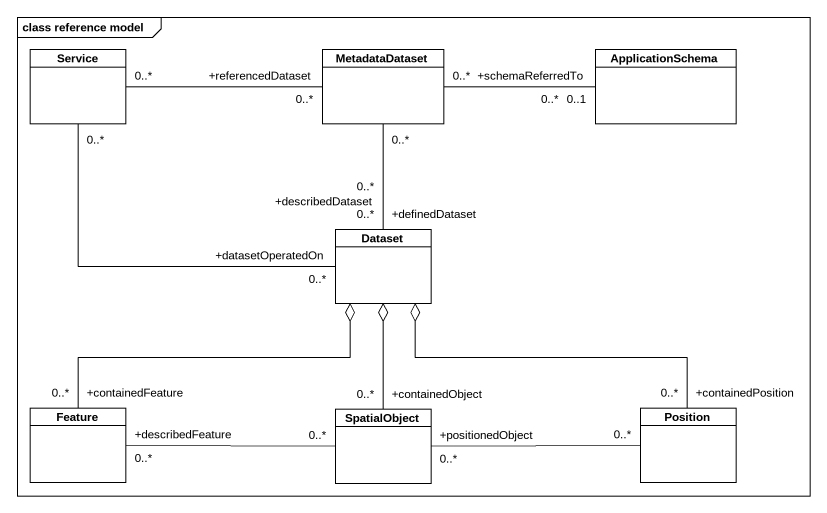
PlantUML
@startuml
mainframe class reference model
hide circle
hide empty members
class Service
class MetadataDataset
class ApplicationSchema
class Dataset
class Feature
class SpatialObject
class Position
Service "0..*" -right- "+referencedDataset\n0..*" MetadataDataset
Service "0..*" -right- "+datasetOperatedOn\n0..*" Dataset
MetadataDataset "0..*" -right- "+schemaReferredTo\n0..1" ApplicationSchema
MetadataDataset "0..*" -- "+describedDataset\n0..*" Dataset
ApplicationSchema "0..*" -- "+definedDataset\n0..*" Dataset
Feature "+containedFeature\n0..*" -right-o Dataset
Feature "+describedFeature\n0..*" -right- "0..*" SpatialObject
SpatialObject "+containedObject\n0..*" -up-o Dataset
SpatialObject "+positionedObject\n0..*" -right- "0..*" Position
Position "+containedPosition\n0..*" -left-o Dataset
@enduml
